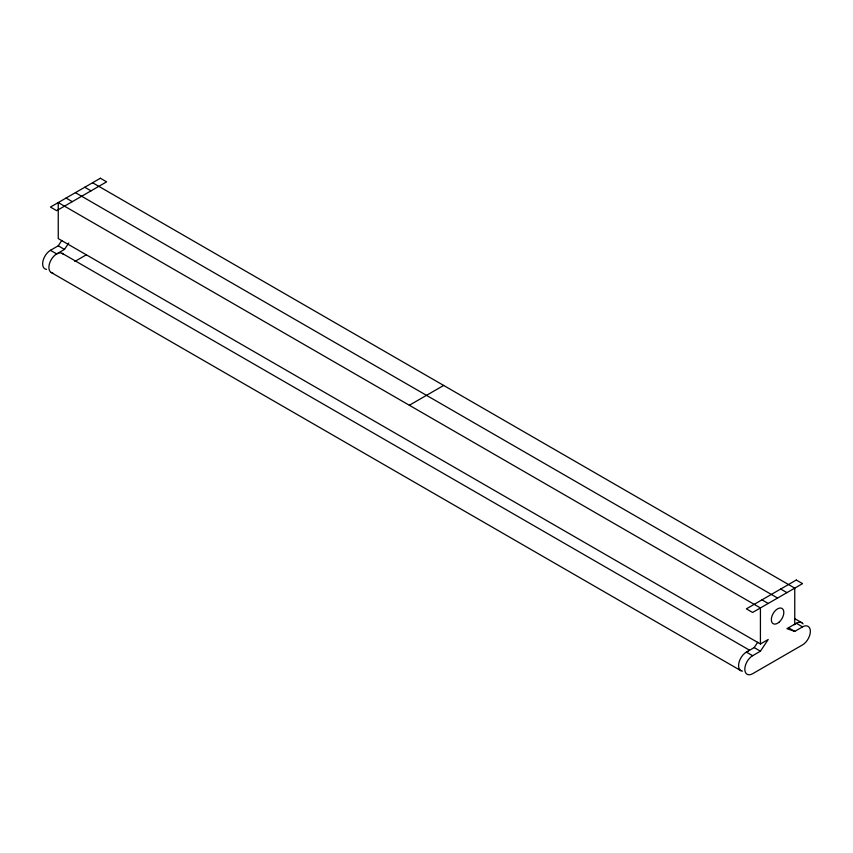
<?xml version="1.0" encoding="UTF-8"?>
<svg xmlns="http://www.w3.org/2000/svg" width="853" height="853" viewBox="0 0 853 853"><rect width="100%" height="100%" fill="white"/><g stroke="black" fill="none" stroke-linecap="round" stroke-linejoin="round"><path stroke-width="1.28" d="M46.552 269.367A11.036 6.366 -60 0 1 42.917 261.338A11.036 6.366 -60 0 1 50.455 250.313L58.249 245.803L61.8 240.482M50.455 250.313L56.693 253.917L64.497 249.407L68.752 243.02M760.418 643.983L760.418 607.954L58.249 202.566L58.249 238.595L760.418 643.983L768.222 639.483L760.418 651.191L752.613 655.701L746.375 652.097L754.18 647.587L757.72 642.266M74.851 261.444L86.196 254.898M409.333 405.26L443.667 385.439M802.545 626.87L796.307 623.266L786.946 628.672L794.751 631.38L802.545 626.87A11.036 6.366 -60 0 1 810.35 631.38A11.036 6.366 -60 0 1 802.545 644.889L752.613 673.721A11.036 6.366 -60 0 1 744.818 669.21A11.036 6.366 -60 0 1 752.613 655.701M92.582 182.745L794.751 588.133L794.751 624.172M84.778 187.244L91.026 190.848M780.708 589.039L786.946 592.632M75.416 192.65L777.584 598.038M794.9 618.724L801.82 622.722M66.054 198.056L72.292 201.66M761.974 599.84L768.222 603.444M788.503 627.776L794.751 631.38M58.249 245.803L64.497 249.407M754.18 647.587L760.418 651.191M62.205 253.362L749.584 650.221M51.18 272.48L740.862 670.661M52.79 272.971A11.036 6.366 -60 0 1 51.18 259.738A11.036 6.366 -60 0 1 63.453 254.514M794.292 624.737A11.036 6.366 -60 0 1 803.068 623.874M742.473 671.162A11.036 6.366 -60 0 1 739.167 661.821A11.036 6.366 -60 0 1 748.39 651.234M100.387 178.234L50.455 207.066L56.693 210.67L106.625 181.838L100.387 178.234M796.307 580.029L746.375 608.85L752.613 612.454L802.545 583.633L796.307 580.029M779.194 622.093A8.829 5.097 -60 0 0 781.998 608.413A8.829 5.097 -60 0 0 771.549 617.679A8.829 5.097 -60 0 0 779.194 622.093"/></g></svg>
